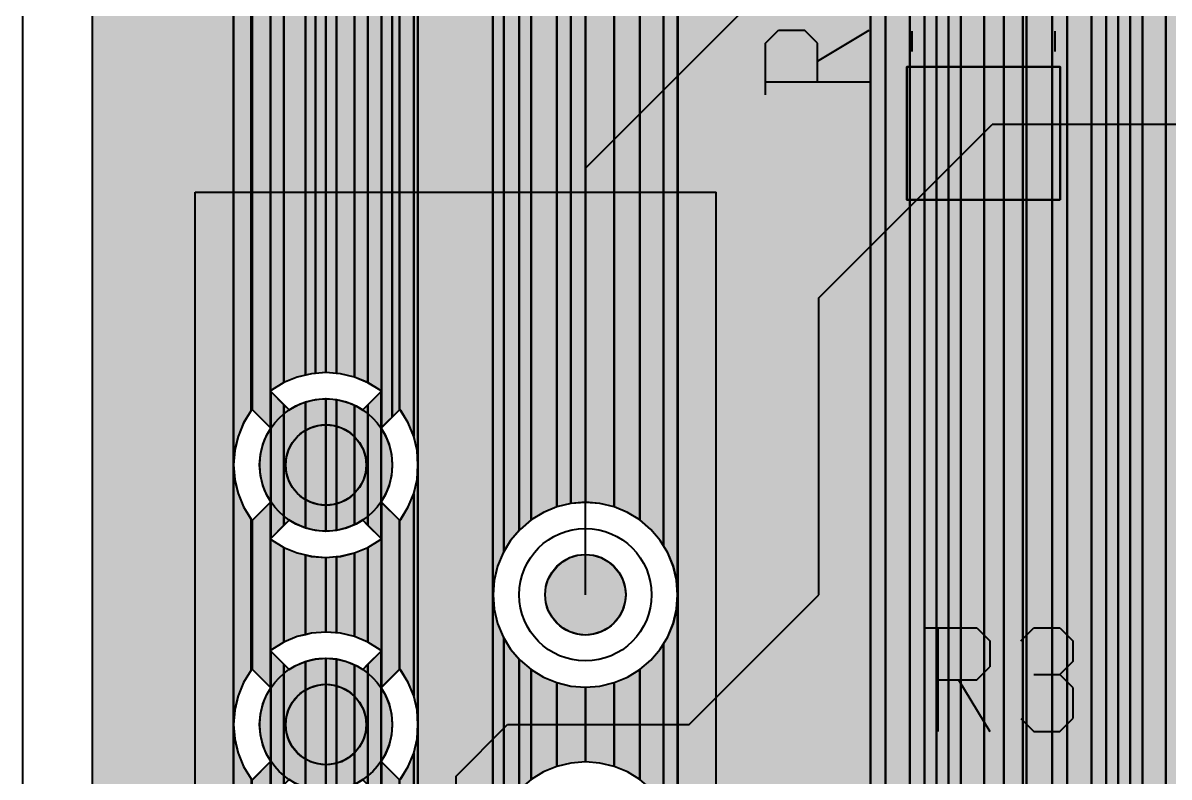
# Model space of a CAD drawing. Header units: millimetres. Extents: x 1.4 to 58.4, y 2.1 to 36.1.
# Drawn here: x 1.36 to 12.58, y 21.4 to 28.78 of the extents above; entities that cross this region are included whole.
import ezdxf

# ---------------------------------------------------------------- set-up
doc = ezdxf.new("R2010")
doc.units = ezdxf.units.MM
for name, color, linetype in [('bottom_copper', 7, 'Continuous'), ('bottom_silk', 7, 'Continuous'), ('drill_plated', 7, 'Continuous'), ('outline', 7, 'Continuous'), ('top_copper', 7, 'Continuous'), ('top_silk', 7, 'Continuous')]:
    doc.layers.add(name, color=color, linetype=linetype)

# ---------------------------------------------------------------- blocks, each defined once
blk = doc.blocks.new('Block19541')
at = {"layer": 'bottom_copper', "lineweight": 40}
for points in [[(0, 16.1219), (-0.1196, 16.1314), (-0.1208, 16.1313), (-0.1208, 32.385), (0, 32.385), (0, 16.1219)], [(0.2274, 16.048), (0.1166, 16.0939), (0, 16.1219), (0, 32.385), (0.2274, 32.385), (0.2274, 16.048)], [(0.4209, 15.9075), (0.3297, 15.9854), (0.2274, 16.048), (0.2274, 32.385), (0.4209, 32.385), (0.4209, 15.9075)]]:
    blk.add_hatch(color=7, dxfattribs=at).paths.add_polyline_path(points, flags=0)
at = {"layer": 'bottom_copper', "color": 7, "lineweight": 40}
for points in [[(0, 16.1219), (-0.1196, 16.1314), (-0.1208, 16.1313), (-0.1208, 32.385), (0, 32.385), (0, 16.1219)], [(0.2274, 16.048), (0.1166, 16.0939), (0, 16.1219), (0, 32.385), (0.2274, 32.385), (0.2274, 16.048)], [(0.4209, 15.9075), (0.3297, 15.9854), (0.2274, 16.048), (0.2274, 32.385), (0.4209, 32.385), (0.4209, 15.9075)]]:
    blk.add_lwpolyline(points, close=True, dxfattribs=at)
blk = doc.blocks.new('Block20023')
at = {"layer": 'bottom_copper', "lineweight": 40}
for points in [[(0, 10.026), (-0.12, 10.035), (-0.121, 10.035), (-0.121, 32.385), (0, 32.385), (0, 10.026)], [(0.227, 9.952), (0.117, 9.998), (0, 10.026), (0, 32.385), (0.227, 32.385), (0.227, 9.952)], [(0.421, 9.812), (0.33, 9.889), (0.227, 9.952), (0.227, 32.385), (0.421, 32.385), (0.421, 9.812)], [(0.607, 9.507), (0.561, 9.618), (0.499, 9.72), (0.421, 9.812), (0.421, 32.385), (0.607, 32.385), (0.607, 9.507)], [(0.642, 9.271), (0.635, 9.391), (0.607, 9.507), (0.607, 32.385), (0.642, 32.385), (0.642, 9.271)], [(0.894, 0), (0.642, 0), (0.642, 32.385), (0.894, 32.385), (0.894, 0)], [(1.04, 15.816), (0.977, 15.714), (0.931, 15.603), (0.903, 15.487), (0.894, 15.367), (0.894, 32.385), (1.04, 32.385), (1.04, 15.816)], [(1.277, 16.027), (1.209, 15.985), (1.118, 15.908), (1.04, 15.816), (1.04, 32.385), (1.277, 32.385), (1.277, 16.027)], [(1.422, 16.094), (1.311, 16.048), (1.277, 16.027), (1.277, 32.385), (1.422, 32.385), (1.422, 16.094)], [(1.539, 16.122), (1.422, 16.094), (1.422, 32.385), (1.539, 32.385), (1.539, 16.122)], [(1.657, 16.131), (1.539, 16.122), (1.539, 32.385), (1.657, 32.385), (1.657, 16.131)]]:
    blk.add_hatch(color=7, dxfattribs=at).paths.add_polyline_path(points, flags=0)
at = {"layer": 'bottom_copper', "color": 7, "lineweight": 40}
for points in [[(0, 10.026), (-0.12, 10.035), (-0.121, 10.035), (-0.121, 32.385), (0, 32.385), (0, 10.026)], [(0.227, 9.952), (0.117, 9.998), (0, 10.026), (0, 32.385), (0.227, 32.385), (0.227, 9.952)], [(0.421, 9.812), (0.33, 9.889), (0.227, 9.952), (0.227, 32.385), (0.421, 32.385), (0.421, 9.812)], [(0.607, 9.507), (0.561, 9.618), (0.499, 9.72), (0.421, 9.812), (0.421, 32.385), (0.607, 32.385), (0.607, 9.507)], [(0.642, 9.271), (0.635, 9.391), (0.607, 9.507), (0.607, 32.385), (0.642, 32.385), (0.642, 9.271)], [(0.894, 0), (0.642, 0), (0.642, 32.385), (0.894, 32.385), (0.894, 0)], [(1.04, 15.816), (0.977, 15.714), (0.931, 15.603), (0.903, 15.487), (0.894, 15.367), (0.894, 32.385), (1.04, 32.385), (1.04, 15.816)], [(1.277, 16.027), (1.209, 15.985), (1.118, 15.908), (1.04, 15.816), (1.04, 32.385), (1.277, 32.385), (1.277, 16.027)], [(1.422, 16.094), (1.311, 16.048), (1.277, 16.027), (1.277, 32.385), (1.422, 32.385), (1.422, 16.094)], [(1.539, 16.122), (1.422, 16.094), (1.422, 32.385), (1.539, 32.385), (1.539, 16.122)], [(1.657, 16.131), (1.539, 16.122), (1.539, 32.385), (1.657, 32.385), (1.657, 16.131)]]:
    blk.add_lwpolyline(points, close=True, dxfattribs=at)
blk = doc.blocks.new('Block20798')
at = {"layer": 'bottom_copper', "lineweight": 40}
for points in [[(0, 21.053), (-0.138, 21.086), (-0.28, 21.098), (-0.28, 32.385), (0, 32.385), (0, 21.053)], [(0.252, 20.925), (0.131, 20.999), (0, 21.053), (0, 32.385), (0.252, 32.385), (0.252, 20.925)], [(0.484, 20.673), (0.452, 20.725), (0.36, 20.833), (0.252, 20.925), (0.252, 32.385), (0.484, 32.385), (0.484, 20.673)], [(0.62, 20.233), (0.614, 20.334), (0.581, 20.473), (0.526, 20.604), (0.484, 20.673), (0.484, 32.385), (0.62, 32.385), (0.62, 20.233)], [(0.622, 20.193), (0.62, 20.233), (0.62, 32.385), (0.622, 32.385), (0.622, 20.193)], [(0.623, 10.681), (0.622, 10.691), (0.622, 32.385), (0.623, 32.385), (0.623, 10.681)], [(2.512, 0), (0.623, 0), (0.623, 32.385), (2.512, 32.385), (2.512, 0)], [(2.658, 9.72), (2.595, 9.618), (2.55, 9.507), (2.522, 9.391), (2.512, 9.271), (2.512, 32.385), (2.658, 32.385), (2.658, 9.72)], [(2.896, 9.931), (2.827, 9.889), (2.736, 9.812), (2.658, 9.72), (2.658, 32.385), (2.896, 32.385), (2.896, 9.931)], [(3.04, 9.998), (2.929, 9.952), (2.896, 9.931), (2.896, 32.385), (3.04, 32.385), (3.04, 9.998)], [(3.157, 10.026), (3.04, 9.998), (3.04, 32.385), (3.157, 32.385), (3.157, 10.026)], [(3.275, 10.035), (3.157, 10.026), (3.157, 32.385), (3.275, 32.385), (3.275, 10.035)], [(0.62, 17.693), (0.614, 17.794), (0.581, 17.933), (0.526, 18.064), (0.484, 18.133), (0.484, 19.713), (0.526, 19.782), (0.581, 19.913), (0.614, 20.052), (0.62, 20.153), (0.62, 17.693)], [(0.622, 17.653), (0.62, 17.693), (0.62, 20.153), (0.622, 20.193), (0.622, 17.653)], [(0.484, 18.133), (0.452, 18.185), (0.36, 18.293), (0.252, 18.385), (0.252, 19.461), (0.36, 19.553), (0.452, 19.661), (0.484, 19.713), (0.484, 18.133)], [(0.252, 18.385), (0.131, 18.459), (0, 18.513), (0, 19.333), (0.131, 19.387), (0.252, 19.461), (0.252, 18.385)], [(0, 18.513), (-0.138, 18.546), (-0.28, 18.558), (-0.28, 19.288), (-0.138, 19.3), (0, 19.333), (0, 18.513)]]:
    blk.add_hatch(color=7, dxfattribs=at).paths.add_polyline_path(points, flags=0)
at = {"layer": 'bottom_copper', "color": 7, "lineweight": 40}
for points in [[(0, 21.053), (-0.138, 21.086), (-0.28, 21.098), (-0.28, 32.385), (0, 32.385), (0, 21.053)], [(0.252, 20.925), (0.131, 20.999), (0, 21.053), (0, 32.385), (0.252, 32.385), (0.252, 20.925)], [(0.484, 20.673), (0.452, 20.725), (0.36, 20.833), (0.252, 20.925), (0.252, 32.385), (0.484, 32.385), (0.484, 20.673)], [(0.62, 20.233), (0.614, 20.334), (0.581, 20.473), (0.526, 20.604), (0.484, 20.673), (0.484, 32.385), (0.62, 32.385), (0.62, 20.233)], [(0.622, 20.193), (0.62, 20.233), (0.62, 32.385), (0.622, 32.385), (0.622, 20.193)], [(0.623, 10.681), (0.622, 10.691), (0.622, 32.385), (0.623, 32.385), (0.623, 10.681)], [(2.512, 0), (0.623, 0), (0.623, 32.385), (2.512, 32.385), (2.512, 0)], [(2.658, 9.72), (2.595, 9.618), (2.55, 9.507), (2.522, 9.391), (2.512, 9.271), (2.512, 32.385), (2.658, 32.385), (2.658, 9.72)], [(2.896, 9.931), (2.827, 9.889), (2.736, 9.812), (2.658, 9.72), (2.658, 32.385), (2.896, 32.385), (2.896, 9.931)], [(3.04, 9.998), (2.929, 9.952), (2.896, 9.931), (2.896, 32.385), (3.04, 32.385), (3.04, 9.998)], [(3.157, 10.026), (3.04, 9.998), (3.04, 32.385), (3.157, 32.385), (3.157, 10.026)], [(3.275, 10.035), (3.157, 10.026), (3.157, 32.385), (3.275, 32.385), (3.275, 10.035)], [(0.62, 17.693), (0.614, 17.794), (0.581, 17.933), (0.526, 18.064), (0.484, 18.133), (0.484, 19.713), (0.526, 19.782), (0.581, 19.913), (0.614, 20.052), (0.62, 20.153), (0.62, 17.693)], [(0.622, 17.653), (0.62, 17.693), (0.62, 20.153), (0.622, 20.193), (0.622, 17.653)], [(0.484, 18.133), (0.452, 18.185), (0.36, 18.293), (0.252, 18.385), (0.252, 19.461), (0.36, 19.553), (0.452, 19.661), (0.484, 19.713), (0.484, 18.133)], [(0.252, 18.385), (0.131, 18.459), (0, 18.513), (0, 19.333), (0.131, 19.387), (0.252, 19.461), (0.252, 18.385)], [(0, 18.513), (-0.138, 18.546), (-0.28, 18.558), (-0.28, 19.288), (-0.138, 19.3), (0, 19.333), (0, 18.513)]]:
    blk.add_lwpolyline(points, close=True, dxfattribs=at)
blk = doc.blocks.new('Block21701')
at = {"layer": 'bottom_copper', "lineweight": 40}
for points in [[(0, 21.742), (-0.054, 21.874), (-0.129, 21.995), (-0.138, 22.006), (-0.14, 22.004), (-0.14, 32.385), (0, 32.385), (0, 21.742)], [(0.041, 21.463), (0.033, 21.605), (0, 21.742), (0, 32.385), (0.041, 32.385), (0.041, 21.463)], [(0.775, 0), (0.041, 0), (0.041, 32.385), (0.775, 32.385), (0.775, 0)], [(0.882, 20.617), (0.874, 20.604), (0.82, 20.473), (0.786, 20.334), (0.775, 20.193), (0.775, 32.385), (0.882, 32.385), (0.882, 20.617)], [(1.032, 20.823), (0.948, 20.725), (0.882, 20.617), (0.882, 32.385), (1.032, 32.385), (1.032, 20.823)], [(1.148, 20.925), (1.04, 20.833), (1.032, 20.823), (1.032, 32.385), (1.148, 32.385), (1.148, 20.925)], [(1.4, 21.053), (1.269, 20.999), (1.148, 20.925), (1.148, 32.385), (1.4, 32.385), (1.4, 21.053)], [(1.538, 21.086), (1.4, 21.053), (1.4, 32.385), (1.538, 32.385), (1.538, 21.086)], [(1.68, 21.098), (1.538, 21.086), (1.538, 32.385), (1.68, 32.385), (1.68, 21.098)], [(0.041, 18.923), (0.033, 19.064), (0, 19.203), (0, 21.183), (0.033, 21.322), (0.041, 21.463), (0.041, 18.923)], [(0, 19.203), (-0.054, 19.334), (-0.129, 19.455), (-0.138, 19.466), (-0.14, 19.464), (-0.14, 20.922), (-0.138, 20.92), (-0.129, 20.931), (-0.054, 21.052), (0, 21.183), (0, 19.203)], [(0.882, 18.077), (0.874, 18.064), (0.82, 17.933), (0.786, 17.794), (0.775, 17.653), (0.775, 20.193), (0.786, 20.052), (0.82, 19.913), (0.874, 19.782), (0.882, 19.769), (0.882, 18.077)], [(1.032, 18.283), (0.948, 18.185), (0.882, 18.077), (0.882, 19.769), (0.948, 19.661), (1.032, 19.563), (1.032, 18.283)], [(1.148, 18.385), (1.04, 18.293), (1.032, 18.283), (1.032, 19.563), (1.04, 19.553), (1.148, 19.461), (1.148, 18.385)], [(1.4, 18.513), (1.269, 18.459), (1.148, 18.385), (1.148, 19.461), (1.269, 19.387), (1.4, 19.333), (1.4, 18.513)], [(1.68, 18.558), (1.538, 18.546), (1.4, 18.513), (1.4, 19.333), (1.538, 19.3), (1.68, 19.288), (1.68, 18.558)], [(0.041, 16.383), (0.033, 16.524), (0, 16.663), (0, 18.643), (0.033, 18.782), (0.041, 18.923), (0.041, 16.383)], [(0, 16.663), (-0.054, 16.794), (-0.129, 16.915), (-0.138, 16.926), (-0.14, 16.924), (-0.14, 18.382), (-0.138, 18.38), (-0.129, 18.391), (-0.054, 18.512), (0, 18.643), (0, 16.663)]]:
    blk.add_hatch(color=7, dxfattribs=at).paths.add_polyline_path(points, flags=0)
at = {"layer": 'bottom_copper', "color": 7, "lineweight": 40}
for points in [[(0, 21.742), (-0.054, 21.874), (-0.129, 21.995), (-0.138, 22.006), (-0.14, 22.004), (-0.14, 32.385), (0, 32.385), (0, 21.742)], [(0.041, 21.463), (0.033, 21.605), (0, 21.742), (0, 32.385), (0.041, 32.385), (0.041, 21.463)], [(0.775, 0), (0.041, 0), (0.041, 32.385), (0.775, 32.385), (0.775, 0)], [(0.882, 20.617), (0.874, 20.604), (0.82, 20.473), (0.786, 20.334), (0.775, 20.193), (0.775, 32.385), (0.882, 32.385), (0.882, 20.617)], [(1.032, 20.823), (0.948, 20.725), (0.882, 20.617), (0.882, 32.385), (1.032, 32.385), (1.032, 20.823)], [(1.148, 20.925), (1.04, 20.833), (1.032, 20.823), (1.032, 32.385), (1.148, 32.385), (1.148, 20.925)], [(1.4, 21.053), (1.269, 20.999), (1.148, 20.925), (1.148, 32.385), (1.4, 32.385), (1.4, 21.053)], [(1.538, 21.086), (1.4, 21.053), (1.4, 32.385), (1.538, 32.385), (1.538, 21.086)], [(1.68, 21.098), (1.538, 21.086), (1.538, 32.385), (1.68, 32.385), (1.68, 21.098)], [(0.041, 18.923), (0.033, 19.064), (0, 19.203), (0, 21.183), (0.033, 21.322), (0.041, 21.463), (0.041, 18.923)], [(0, 19.203), (-0.054, 19.334), (-0.129, 19.455), (-0.138, 19.466), (-0.14, 19.464), (-0.14, 20.922), (-0.138, 20.92), (-0.129, 20.931), (-0.054, 21.052), (0, 21.183), (0, 19.203)], [(0.882, 18.077), (0.874, 18.064), (0.82, 17.933), (0.786, 17.794), (0.775, 17.653), (0.775, 20.193), (0.786, 20.052), (0.82, 19.913), (0.874, 19.782), (0.882, 19.769), (0.882, 18.077)], [(1.032, 18.283), (0.948, 18.185), (0.882, 18.077), (0.882, 19.769), (0.948, 19.661), (1.032, 19.563), (1.032, 18.283)], [(1.148, 18.385), (1.04, 18.293), (1.032, 18.283), (1.032, 19.563), (1.04, 19.553), (1.148, 19.461), (1.148, 18.385)], [(1.4, 18.513), (1.269, 18.459), (1.148, 18.385), (1.148, 19.461), (1.269, 19.387), (1.4, 19.333), (1.4, 18.513)], [(1.68, 18.558), (1.538, 18.546), (1.4, 18.513), (1.4, 19.333), (1.538, 19.3), (1.68, 19.288), (1.68, 18.558)], [(0.041, 16.383), (0.033, 16.524), (0, 16.663), (0, 18.643), (0.033, 18.782), (0.041, 18.923), (0.041, 16.383)], [(0, 16.663), (-0.054, 16.794), (-0.129, 16.915), (-0.138, 16.926), (-0.14, 16.924), (-0.14, 18.382), (-0.138, 18.38), (-0.129, 18.391), (-0.054, 18.512), (0, 18.643), (0, 16.663)]]:
    blk.add_lwpolyline(points, close=True, dxfattribs=at)
blk = doc.blocks.new('Block22542')
at = {"layer": 'bottom_copper', "lineweight": 40}
for points in [[(0, 10.16), (-0.102, 10.168), (-0.103, 10.168), (-0.103, 20.186), (0, 20.186), (0, 10.16)], [(0.178, 10.124), (0.04, 10.157), (0, 10.16), (0, 20.186), (0.178, 20.186), (0.178, 10.124)], [(0.309, 10.069), (0.178, 10.124), (0.178, 20.186), (0.309, 20.186), (0.309, 10.069)], [(0.441, 9.986), (0.43, 9.995), (0.309, 10.069), (0.309, 20.186), (0.441, 20.186), (0.441, 9.986)], [(0.546, 9.732), (0.441, 9.627), (0.441, 20.186), (0.546, 20.186), (0.546, 9.732)], [(0.619, 9.804), (0.546, 9.732), (0.546, 20.186), (0.619, 20.186), (0.619, 9.804)], [(0.441, 9.627), (0.438, 9.623), (0.438, 9.982), (0.441, 9.986), (0.441, 9.627)], [(0, 8.622), (-0.102, 8.614), (-0.103, 8.614), (-0.103, 9.913), (-0.102, 9.913), (0, 9.905), (0, 8.622)], [(0.178, 8.678), (0.099, 8.646), (0, 8.622), (0, 9.905), (0.099, 9.881), (0.178, 9.849), (0.178, 8.678)], [(0.438, 8.545), (0.309, 8.673), (0.309, 9.854), (0.438, 9.982), (0.438, 8.545)], [(0.309, 8.673), (0.258, 8.724), (0.193, 8.685), (0.178, 8.678), (0.178, 9.849), (0.193, 9.842), (0.258, 9.803), (0.309, 9.854), (0.309, 8.673)], [(0.54, 9.162), (0.516, 9.063), (0.477, 8.969), (0.438, 8.904), (0.438, 9.623), (0.477, 9.559), (0.516, 9.464), (0.54, 9.365), (0.546, 9.264), (0.54, 9.162)], [(0.441, 8.541), (0.438, 8.545), (0.438, 8.904), (0.441, 8.9), (0.441, 8.541)], [(0.619, 7.264), (0.441, 7.087), (0.441, 8.9), (0.619, 8.723), (0.619, 7.264)], [(0.441, 7.446), (0.43, 7.455), (0.309, 7.529), (0.309, 8.458), (0.43, 8.532), (0.441, 8.541), (0.441, 7.446)], [(0.309, 7.529), (0.178, 7.584), (0.178, 8.403), (0.309, 8.458), (0.309, 7.529)], [(0, 7.62), (-0.102, 7.628), (-0.103, 7.628), (-0.103, 8.359), (-0.102, 8.359), (0, 8.367), (0, 7.62)], [(0.178, 7.584), (0.04, 7.617), (0, 7.62), (0, 8.367), (0.04, 8.37), (0.178, 8.403), (0.178, 7.584)], [(0.438, 6.005), (0.309, 6.133), (0.309, 7.314), (0.438, 7.442), (0.438, 6.005)], [(0.441, 7.087), (0.438, 7.083), (0.438, 7.442), (0.441, 7.446), (0.441, 7.087)], [(0, 6.082), (-0.102, 6.074), (-0.103, 6.074), (-0.103, 7.373), (-0.102, 7.373), (0, 7.365), (0, 6.082)], [(0.178, 6.138), (0.099, 6.106), (0, 6.082), (0, 7.365), (0.099, 7.341), (0.178, 7.309), (0.178, 6.138)], [(0.309, 6.133), (0.258, 6.184), (0.193, 6.145), (0.178, 6.138), (0.178, 7.309), (0.193, 7.302), (0.258, 7.263), (0.309, 7.314), (0.309, 6.133)], [(0.54, 6.622), (0.516, 6.523), (0.477, 6.429), (0.438, 6.364), (0.438, 7.083), (0.477, 7.019), (0.516, 6.924), (0.54, 6.825), (0.546, 6.724), (0.54, 6.622)], [(0.441, 6.001), (0.438, 6.005), (0.438, 6.364), (0.441, 6.36), (0.441, 6.001)], [(0.619, 4.724), (0.441, 4.547), (0.441, 6.36), (0.619, 6.183), (0.619, 4.724)]]:
    blk.add_hatch(color=7, dxfattribs=at).paths.add_polyline_path(points, flags=0)
at = {"layer": 'bottom_copper', "color": 7, "lineweight": 40}
for points in [[(0, 10.16), (-0.102, 10.168), (-0.103, 10.168), (-0.103, 20.186), (0, 20.186), (0, 10.16)], [(0.178, 10.124), (0.04, 10.157), (0, 10.16), (0, 20.186), (0.178, 20.186), (0.178, 10.124)], [(0.309, 10.069), (0.178, 10.124), (0.178, 20.186), (0.309, 20.186), (0.309, 10.069)], [(0.441, 9.986), (0.43, 9.995), (0.309, 10.069), (0.309, 20.186), (0.441, 20.186), (0.441, 9.986)], [(0.546, 9.732), (0.441, 9.627), (0.441, 20.186), (0.546, 20.186), (0.546, 9.732)], [(0.619, 9.804), (0.546, 9.732), (0.546, 20.186), (0.619, 20.186), (0.619, 9.804)], [(0.441, 9.627), (0.438, 9.623), (0.438, 9.982), (0.441, 9.986), (0.441, 9.627)], [(0, 8.622), (-0.102, 8.614), (-0.103, 8.614), (-0.103, 9.913), (-0.102, 9.913), (0, 9.905), (0, 8.622)], [(0.178, 8.678), (0.099, 8.646), (0, 8.622), (0, 9.905), (0.099, 9.881), (0.178, 9.849), (0.178, 8.678)], [(0.438, 8.545), (0.309, 8.673), (0.309, 9.854), (0.438, 9.982), (0.438, 8.545)], [(0.309, 8.673), (0.258, 8.724), (0.193, 8.685), (0.178, 8.678), (0.178, 9.849), (0.193, 9.842), (0.258, 9.803), (0.309, 9.854), (0.309, 8.673)], [(0.54, 9.162), (0.516, 9.063), (0.477, 8.969), (0.438, 8.904), (0.438, 9.623), (0.477, 9.559), (0.516, 9.464), (0.54, 9.365), (0.546, 9.264), (0.54, 9.162)], [(0.441, 8.541), (0.438, 8.545), (0.438, 8.904), (0.441, 8.9), (0.441, 8.541)], [(0.619, 7.264), (0.441, 7.087), (0.441, 8.9), (0.619, 8.723), (0.619, 7.264)], [(0.441, 7.446), (0.43, 7.455), (0.309, 7.529), (0.309, 8.458), (0.43, 8.532), (0.441, 8.541), (0.441, 7.446)], [(0.309, 7.529), (0.178, 7.584), (0.178, 8.403), (0.309, 8.458), (0.309, 7.529)], [(0, 7.62), (-0.102, 7.628), (-0.103, 7.628), (-0.103, 8.359), (-0.102, 8.359), (0, 8.367), (0, 7.62)], [(0.178, 7.584), (0.04, 7.617), (0, 7.62), (0, 8.367), (0.04, 8.37), (0.178, 8.403), (0.178, 7.584)], [(0.438, 6.005), (0.309, 6.133), (0.309, 7.314), (0.438, 7.442), (0.438, 6.005)], [(0.441, 7.087), (0.438, 7.083), (0.438, 7.442), (0.441, 7.446), (0.441, 7.087)], [(0, 6.082), (-0.102, 6.074), (-0.103, 6.074), (-0.103, 7.373), (-0.102, 7.373), (0, 7.365), (0, 6.082)], [(0.178, 6.138), (0.099, 6.106), (0, 6.082), (0, 7.365), (0.099, 7.341), (0.178, 7.309), (0.178, 6.138)], [(0.309, 6.133), (0.258, 6.184), (0.193, 6.145), (0.178, 6.138), (0.178, 7.309), (0.193, 7.302), (0.258, 7.263), (0.309, 7.314), (0.309, 6.133)], [(0.54, 6.622), (0.516, 6.523), (0.477, 6.429), (0.438, 6.364), (0.438, 7.083), (0.477, 7.019), (0.516, 6.924), (0.54, 6.825), (0.546, 6.724), (0.54, 6.622)], [(0.441, 6.001), (0.438, 6.005), (0.438, 6.364), (0.441, 6.36), (0.441, 6.001)], [(0.619, 4.724), (0.441, 4.547), (0.441, 6.36), (0.619, 6.183), (0.619, 4.724)]]:
    blk.add_lwpolyline(points, close=True, dxfattribs=at)
blk = doc.blocks.new('Block23319')
at = {"layer": 'bottom_copper', "lineweight": 40}
for points in [[(0, 9.801), (-0.179, 9.98), (-0.179, 20.36), (0, 20.36), (0, 9.801)], [(0.132, 10.244), (0.011, 10.169), (0, 10.16), (0, 20.36), (0.132, 20.36), (0.132, 10.244)], [(0.342, 10.317), (0.263, 10.298), (0.132, 10.244), (0.132, 20.36), (0.342, 20.36), (0.342, 10.317)], [(0.441, 10.334), (0.401, 10.331), (0.342, 10.317), (0.342, 20.36), (0.441, 20.36), (0.441, 10.334)], [(0.541, 10.342), (0.441, 10.334), (0.441, 20.36), (0.541, 20.36), (0.541, 10.342)], [(0.003, 9.797), (0, 9.801), (0, 10.16), (0.003, 10.157), (0.003, 9.797)], [(0.132, 8.848), (0.003, 8.719), (0.003, 10.157), (0.132, 10.028), (0.132, 8.848)], [(0.342, 8.82), (0.248, 8.859), (0.183, 8.899), (0.132, 8.848), (0.132, 10.028), (0.183, 9.977), (0.248, 10.017), (0.342, 10.056), (0.342, 8.82)], [(0.541, 8.788), (0.441, 8.796), (0.342, 8.82), (0.342, 10.056), (0.441, 10.079), (0.541, 10.087), (0.541, 8.788)], [(0.003, 9.078), (-0.036, 9.143), (-0.075, 9.237), (-0.099, 9.336), (-0.107, 9.438), (-0.099, 9.539), (-0.075, 9.639), (-0.036, 9.733), (0.003, 9.797), (0.003, 9.078)], [(0, 7.261), (-0.179, 7.44), (-0.179, 8.895), (0, 9.075), (0, 7.261)], [(0.003, 8.719), (0, 8.715), (0, 9.075), (0.003, 9.078), (0.003, 8.719)], [(0.132, 7.704), (0.011, 7.629), (0, 7.62), (0, 8.715), (0.011, 8.706), (0.132, 8.632), (0.132, 7.704)], [(0.342, 7.777), (0.263, 7.758), (0.132, 7.704), (0.132, 8.632), (0.263, 8.578), (0.342, 8.559), (0.342, 7.777)], [(0.541, 7.802), (0.401, 7.791), (0.342, 7.777), (0.342, 8.559), (0.401, 8.544), (0.541, 8.533), (0.541, 7.802)], [(0.003, 7.257), (0, 7.261), (0, 7.62), (0.003, 7.617), (0.003, 7.257)], [(0.132, 6.308), (0.003, 6.179), (0.003, 7.617), (0.132, 7.488), (0.132, 6.308)], [(0.541, 6.248), (0.441, 6.256), (0.342, 6.28), (0.342, 7.516), (0.441, 7.539), (0.541, 7.547), (0.541, 6.248)], [(0.342, 6.28), (0.248, 6.319), (0.183, 6.359), (0.132, 6.308), (0.132, 7.488), (0.183, 7.437), (0.248, 7.477), (0.342, 7.516), (0.342, 6.28)], [(0.003, 6.538), (-0.036, 6.603), (-0.075, 6.697), (-0.099, 6.796), (-0.107, 6.898), (-0.099, 6.999), (-0.075, 7.099), (-0.036, 7.193), (0.003, 7.257), (0.003, 6.538)], [(0, 4.721), (-0.179, 4.9), (-0.179, 6.355), (0, 6.535), (0, 4.721)], [(0.003, 6.179), (0, 6.175), (0, 6.535), (0.003, 6.538), (0.003, 6.179)]]:
    blk.add_hatch(color=7, dxfattribs=at).paths.add_polyline_path(points, flags=0)
at = {"layer": 'bottom_copper', "color": 7, "lineweight": 40}
for points in [[(0, 9.801), (-0.179, 9.98), (-0.179, 20.36), (0, 20.36), (0, 9.801)], [(0.132, 10.244), (0.011, 10.169), (0, 10.16), (0, 20.36), (0.132, 20.36), (0.132, 10.244)], [(0.342, 10.317), (0.263, 10.298), (0.132, 10.244), (0.132, 20.36), (0.342, 20.36), (0.342, 10.317)], [(0.441, 10.334), (0.401, 10.331), (0.342, 10.317), (0.342, 20.36), (0.441, 20.36), (0.441, 10.334)], [(0.541, 10.342), (0.441, 10.334), (0.441, 20.36), (0.541, 20.36), (0.541, 10.342)], [(0.003, 9.797), (0, 9.801), (0, 10.16), (0.003, 10.157), (0.003, 9.797)], [(0.132, 8.848), (0.003, 8.719), (0.003, 10.157), (0.132, 10.028), (0.132, 8.848)], [(0.342, 8.82), (0.248, 8.859), (0.183, 8.899), (0.132, 8.848), (0.132, 10.028), (0.183, 9.977), (0.248, 10.017), (0.342, 10.056), (0.342, 8.82)], [(0.541, 8.788), (0.441, 8.796), (0.342, 8.82), (0.342, 10.056), (0.441, 10.079), (0.541, 10.087), (0.541, 8.788)], [(0.003, 9.078), (-0.036, 9.143), (-0.075, 9.237), (-0.099, 9.336), (-0.107, 9.438), (-0.099, 9.539), (-0.075, 9.639), (-0.036, 9.733), (0.003, 9.797), (0.003, 9.078)], [(0, 7.261), (-0.179, 7.44), (-0.179, 8.895), (0, 9.075), (0, 7.261)], [(0.003, 8.719), (0, 8.715), (0, 9.075), (0.003, 9.078), (0.003, 8.719)], [(0.132, 7.704), (0.011, 7.629), (0, 7.62), (0, 8.715), (0.011, 8.706), (0.132, 8.632), (0.132, 7.704)], [(0.342, 7.777), (0.263, 7.758), (0.132, 7.704), (0.132, 8.632), (0.263, 8.578), (0.342, 8.559), (0.342, 7.777)], [(0.541, 7.802), (0.401, 7.791), (0.342, 7.777), (0.342, 8.559), (0.401, 8.544), (0.541, 8.533), (0.541, 7.802)], [(0.003, 7.257), (0, 7.261), (0, 7.62), (0.003, 7.617), (0.003, 7.257)], [(0.132, 6.308), (0.003, 6.179), (0.003, 7.617), (0.132, 7.488), (0.132, 6.308)], [(0.541, 6.248), (0.441, 6.256), (0.342, 6.28), (0.342, 7.516), (0.441, 7.539), (0.541, 7.547), (0.541, 6.248)], [(0.342, 6.28), (0.248, 6.319), (0.183, 6.359), (0.132, 6.308), (0.132, 7.488), (0.183, 7.437), (0.248, 7.477), (0.342, 7.516), (0.342, 6.28)], [(0.003, 6.538), (-0.036, 6.603), (-0.075, 6.697), (-0.099, 6.796), (-0.107, 6.898), (-0.099, 6.999), (-0.075, 7.099), (-0.036, 7.193), (0.003, 7.257), (0.003, 6.538)], [(0, 4.721), (-0.179, 4.9), (-0.179, 6.355), (0, 6.535), (0, 4.721)], [(0.003, 6.179), (0, 6.175), (0, 6.535), (0.003, 6.538), (0.003, 6.179)]]:
    blk.add_lwpolyline(points, close=True, dxfattribs=at)
blk = doc.blocks.new('Block23609')
at = {"layer": 'bottom_copper', "lineweight": 40}
for points in [[(0, 0), (-1.3815, 0), (-1.3815, 32.385), (0, 32.385), (0, 0)], [(0.1728, 21.9946), (0.0986, 21.8736), (0.0443, 21.7425), (0.0112, 21.6045), (0, 21.463), (0, 32.385), (0.1728, 32.385), (0.1728, 21.9946)], [(0.1822, 22.0057), (0.1728, 21.9946), (0.1728, 32.385), (0.1822, 32.385), (0.1822, 22.0057)], [(0.1826, 22.0053), (0.1822, 22.0057), (0.1822, 32.385), (0.1826, 22.0053)], [(0.1728, 19.4546), (0.0986, 19.3336), (0.0443, 19.2025), (0.0112, 19.0645), (0, 18.923), (0, 21.463), (0.0112, 21.3215), (0.0443, 21.1835), (0.0986, 21.0524), (0.1728, 20.9314), (0.1728, 19.4546)], [(0.1826, 19.4653), (0.1822, 19.4657), (0.1728, 19.4546), (0.1728, 20.9314), (0.1822, 20.9203), (0.1826, 20.9207), (0.1826, 19.4653)], [(0.1728, 16.9146), (0.0986, 16.7936), (0.0443, 16.6625), (0.0112, 16.5245), (0, 16.383), (0, 18.923), (0.0112, 18.7815), (0.0443, 18.6435), (0.0986, 18.5124), (0.1728, 18.3914), (0.1728, 16.9146)]]:
    blk.add_hatch(color=7, dxfattribs=at).paths.add_polyline_path(points, flags=0)
at = {"layer": 'bottom_copper', "color": 7, "lineweight": 40}
for points in [[(0, 0), (-1.3815, 0), (-1.3815, 32.385), (0, 32.385), (0, 0)], [(0.1728, 21.9946), (0.0986, 21.8736), (0.0443, 21.7425), (0.0112, 21.6045), (0, 21.463), (0, 32.385), (0.1728, 32.385), (0.1728, 21.9946)], [(0.1822, 22.0057), (0.1728, 21.9946), (0.1728, 32.385), (0.1822, 32.385), (0.1822, 22.0057)], [(0.1826, 22.0053), (0.1822, 22.0057), (0.1822, 32.385), (0.1826, 22.0053)], [(0.1728, 19.4546), (0.0986, 19.3336), (0.0443, 19.2025), (0.0112, 19.0645), (0, 18.923), (0, 21.463), (0.0112, 21.3215), (0.0443, 21.1835), (0.0986, 21.0524), (0.1728, 20.9314), (0.1728, 19.4546)], [(0.1826, 19.4653), (0.1822, 19.4657), (0.1728, 19.4546), (0.1728, 20.9314), (0.1822, 20.9203), (0.1826, 20.9207), (0.1826, 19.4653)], [(0.1728, 16.9146), (0.0986, 16.7936), (0.0443, 16.6625), (0.0112, 16.5245), (0, 16.383), (0, 18.923), (0.0112, 18.7815), (0.0443, 18.6435), (0.0986, 18.5124), (0.1728, 18.3914), (0.1728, 16.9146)]]:
    blk.add_lwpolyline(points, close=True, dxfattribs=at)

msp = doc.modelspace()

# ---------------------------------------------------------------- hatches: boundary and pattern name
at = {"layer": 'bottom_copper', "lineweight": 40}
for points in [[(4.712, 24.374), (4.69, 24.3), (4.653, 24.232), (4.604, 24.173), (4.545, 24.124), (4.477, 24.087), (4.403, 24.065), (4.326, 24.057), (4.249, 24.065), (4.175, 24.087), (4.107, 24.124), (4.048, 24.173), (3.999, 24.232), (3.962, 24.3), (3.94, 24.374), (3.932, 24.451), (3.94, 24.528), (3.962, 24.602), (3.999, 24.67), (4.048, 24.729), (4.107, 24.778), (4.175, 24.815), (4.249, 24.837), (4.326, 24.845), (4.403, 24.837), (4.477, 24.815), (4.545, 24.778), (4.604, 24.729), (4.653, 24.67), (4.69, 24.602), (4.712, 24.528), (4.72, 24.451), (4.712, 24.374)], [(7.252, 23.104), (7.23, 23.03), (7.193, 22.962), (7.144, 22.903), (7.085, 22.854), (7.017, 22.817), (6.943, 22.795), (6.866, 22.787), (6.789, 22.795), (6.715, 22.817), (6.647, 22.854), (6.588, 22.903), (6.539, 22.962), (6.502, 23.03), (6.48, 23.104), (6.472, 23.181), (6.48, 23.258), (6.502, 23.332), (6.539, 23.4), (6.588, 23.459), (6.647, 23.508), (6.715, 23.545), (6.789, 23.567), (6.866, 23.575), (6.943, 23.567), (7.017, 23.545), (7.085, 23.508), (7.144, 23.459), (7.193, 23.4), (7.23, 23.332), (7.252, 23.258), (7.26, 23.181), (7.252, 23.104)], [(4.712, 21.834), (4.69, 21.76), (4.653, 21.692), (4.604, 21.633), (4.545, 21.584), (4.477, 21.547), (4.403, 21.525), (4.326, 21.517), (4.249, 21.525), (4.175, 21.547), (4.107, 21.584), (4.048, 21.633), (3.999, 21.692), (3.962, 21.76), (3.94, 21.834), (3.932, 21.911), (3.94, 21.988), (3.962, 22.062), (3.999, 22.13), (4.048, 22.189), (4.107, 22.238), (4.175, 22.275), (4.249, 22.297), (4.326, 22.305), (4.403, 22.297), (4.477, 22.275), (4.545, 22.238), (4.604, 22.189), (4.653, 22.13), (4.69, 22.062), (4.712, 21.988), (4.72, 21.911), (4.712, 21.834)]]:
    msp.add_hatch(color=7, dxfattribs=at).paths.add_polyline_path(points, flags=0)
at = {"layer": 'drill_plated', "lineweight": 40}
for points in [[(4.712, 24.374), (4.69, 24.3), (4.653, 24.232), (4.604, 24.173), (4.545, 24.124), (4.477, 24.087), (4.403, 24.065), (4.326, 24.057), (4.249, 24.065), (4.175, 24.087), (4.107, 24.124), (4.048, 24.173), (3.999, 24.232), (3.962, 24.3), (3.94, 24.374), (3.932, 24.451), (3.94, 24.528), (3.962, 24.602), (3.999, 24.67), (4.048, 24.729), (4.107, 24.778), (4.175, 24.815), (4.249, 24.837), (4.326, 24.845), (4.403, 24.837), (4.477, 24.815), (4.545, 24.778), (4.604, 24.729), (4.653, 24.67), (4.69, 24.602), (4.712, 24.528), (4.72, 24.451), (4.712, 24.374)], [(7.252, 23.104), (7.23, 23.03), (7.193, 22.962), (7.144, 22.903), (7.085, 22.854), (7.017, 22.817), (6.943, 22.795), (6.866, 22.787), (6.789, 22.795), (6.715, 22.817), (6.647, 22.854), (6.588, 22.903), (6.539, 22.962), (6.502, 23.03), (6.48, 23.104), (6.472, 23.181), (6.48, 23.258), (6.502, 23.332), (6.539, 23.4), (6.588, 23.459), (6.647, 23.508), (6.715, 23.545), (6.789, 23.567), (6.866, 23.575), (6.943, 23.567), (7.017, 23.545), (7.085, 23.508), (7.144, 23.459), (7.193, 23.4), (7.23, 23.332), (7.252, 23.258), (7.26, 23.181), (7.252, 23.104)], [(4.712, 21.834), (4.69, 21.76), (4.653, 21.692), (4.604, 21.633), (4.545, 21.584), (4.477, 21.547), (4.403, 21.525), (4.326, 21.517), (4.249, 21.525), (4.175, 21.547), (4.107, 21.584), (4.048, 21.633), (3.999, 21.692), (3.962, 21.76), (3.94, 21.834), (3.932, 21.911), (3.94, 21.988), (3.962, 22.062), (3.999, 22.13), (4.048, 22.189), (4.107, 22.238), (4.175, 22.275), (4.249, 22.297), (4.326, 22.305), (4.403, 22.297), (4.477, 22.275), (4.545, 22.238), (4.604, 22.189), (4.653, 22.13), (4.69, 22.062), (4.712, 21.988), (4.72, 21.911), (4.712, 21.834)]]:
    msp.add_hatch(color=7, dxfattribs=at).paths.add_polyline_path(points, flags=0)
at = {"layer": 'top_copper', "lineweight": 40}
for points in [[(11.512, 27.047), (10.012, 27.047), (10.012, 28.347), (11.512, 28.347), (11.512, 27.047)], [(4.712, 24.374), (4.69, 24.3), (4.653, 24.232), (4.604, 24.173), (4.545, 24.124), (4.477, 24.087), (4.403, 24.065), (4.326, 24.057), (4.249, 24.065), (4.175, 24.087), (4.107, 24.124), (4.048, 24.173), (3.999, 24.232), (3.962, 24.3), (3.94, 24.374), (3.932, 24.451), (3.94, 24.528), (3.962, 24.602), (3.999, 24.67), (4.048, 24.729), (4.107, 24.778), (4.175, 24.815), (4.249, 24.837), (4.326, 24.845), (4.403, 24.837), (4.477, 24.815), (4.545, 24.778), (4.604, 24.729), (4.653, 24.67), (4.69, 24.602), (4.712, 24.528), (4.72, 24.451), (4.712, 24.374)], [(7.252, 23.104), (7.23, 23.03), (7.193, 22.962), (7.144, 22.903), (7.085, 22.854), (7.017, 22.817), (6.943, 22.795), (6.866, 22.787), (6.789, 22.795), (6.715, 22.817), (6.647, 22.854), (6.588, 22.903), (6.539, 22.962), (6.502, 23.03), (6.48, 23.104), (6.472, 23.181), (6.48, 23.258), (6.502, 23.332), (6.539, 23.4), (6.588, 23.459), (6.647, 23.508), (6.715, 23.545), (6.789, 23.567), (6.866, 23.575), (6.943, 23.567), (7.017, 23.545), (7.085, 23.508), (7.144, 23.459), (7.193, 23.4), (7.23, 23.332), (7.252, 23.258), (7.26, 23.181), (7.252, 23.104)], [(4.712, 21.834), (4.69, 21.76), (4.653, 21.692), (4.604, 21.633), (4.545, 21.584), (4.477, 21.547), (4.403, 21.525), (4.326, 21.517), (4.249, 21.525), (4.175, 21.547), (4.107, 21.584), (4.048, 21.633), (3.999, 21.692), (3.962, 21.76), (3.94, 21.834), (3.932, 21.911), (3.94, 21.988), (3.962, 22.062), (3.999, 22.13), (4.048, 22.189), (4.107, 22.238), (4.175, 22.275), (4.249, 22.297), (4.326, 22.305), (4.403, 22.297), (4.477, 22.275), (4.545, 22.238), (4.604, 22.189), (4.653, 22.13), (4.69, 22.062), (4.712, 21.988), (4.72, 21.911), (4.712, 21.834)]]:
    msp.add_hatch(color=7, dxfattribs=at).paths.add_polyline_path(points, flags=0)

# ---------------------------------------------------------------- linework, layer by layer
at = {"layer": 'bottom_copper', "color": 7, "lineweight": 40}
for p, q in [((2.04, 2.988), (2.04, 35.373)), ((3.604, 24.993), (3.604, 35.373)), ((3.604, 35.373), (3.604, 24.993)), ((4.325, 25.355), (4.325, 35.373)), ((4.325, 35.373), (4.325, 25.355)), ((5.046, 24.992), (5.046, 35.373)), ((5.046, 35.373), (5.046, 24.992)), ((6.866, 24.085), (6.866, 35.373)), ((6.866, 35.373), (6.866, 24.085)), ((10.421, 13.023), (10.421, 35.373)), ((10.421, 35.373), (10.421, 13.023)), ((12.199, 19.119), (12.199, 35.373)), ((12.199, 35.373), (12.199, 19.119)), ((4.325, 25.355), (4.184, 25.344)), ((4.326, 25.355), (4.325, 25.355)), ((4.468, 25.344), (4.326, 25.355)), ((3.915, 25.257), (3.794, 25.183)), ((4.046, 25.311), (3.915, 25.257)), ((4.184, 25.344), (4.046, 25.311)), ((4.606, 25.311), (4.468, 25.344)), ((4.737, 25.257), (4.606, 25.311)), ((4.858, 25.183), (4.737, 25.257)), ((3.794, 25.183), (3.783, 25.173)), ((3.783, 25.173), (3.966, 24.99)), ((4.686, 24.99), (4.869, 25.173)), ((4.869, 25.173), (4.858, 25.183)), ((3.966, 24.99), (4.031, 25.03)), ((4.031, 25.03), (4.125, 25.069)), ((4.125, 25.069), (4.224, 25.093)), ((4.224, 25.093), (4.325, 25.101)), ((4.325, 23.801), (4.325, 25.101)), ((4.325, 25.101), (4.326, 25.101)), ((4.325, 25.101), (4.325, 23.801)), ((4.326, 25.101), (4.428, 25.093)), ((4.428, 25.093), (4.527, 25.069)), ((4.527, 25.069), (4.621, 25.03)), ((4.621, 25.03), (4.686, 24.99)), ((3.594, 24.983), (3.52, 24.862)), ((3.604, 24.994), (3.594, 24.983)), ((3.604, 24.993), (3.604, 24.994)), ((3.787, 24.811), (3.604, 24.993)), ((5.046, 24.992), (4.865, 24.811)), ((5.048, 24.994), (5.046, 24.992)), ((5.058, 24.983), (5.048, 24.994)), ((5.132, 24.862), (5.058, 24.983)), ((3.52, 24.862), (3.466, 24.73)), ((3.747, 24.746), (3.787, 24.811)), ((4.865, 24.811), (4.905, 24.746)), ((5.186, 24.73), (5.132, 24.862)), ((3.466, 24.73), (3.433, 24.593)), ((3.708, 24.652), (3.747, 24.746)), ((4.905, 24.746), (4.944, 24.652)), ((5.219, 24.593), (5.186, 24.73)), ((3.433, 24.593), (3.421, 24.451)), ((3.684, 24.553), (3.708, 24.652)), ((4.944, 24.652), (4.968, 24.553)), ((5.228, 24.451), (5.219, 24.593)), ((3.676, 24.451), (3.684, 24.553)), ((4.968, 24.553), (4.974, 24.451)), ((3.421, 24.451), (3.433, 24.309)), ((3.684, 24.349), (3.676, 24.451)), ((3.708, 24.25), (3.684, 24.349)), ((4.968, 24.349), (4.944, 24.25)), ((4.974, 24.451), (4.968, 24.349)), ((5.219, 24.309), (5.228, 24.451)), ((3.433, 24.309), (3.466, 24.172)), ((3.747, 24.156), (3.708, 24.25)), ((4.944, 24.25), (4.905, 24.156)), ((5.186, 24.172), (5.219, 24.309)), ((3.466, 24.172), (3.52, 24.04)), ((3.787, 24.091), (3.747, 24.156)), ((4.905, 24.156), (4.865, 24.091)), ((5.132, 24.04), (5.186, 24.172)), ((3.52, 24.04), (3.594, 23.919)), ((3.604, 23.909), (3.787, 24.091)), ((4.865, 24.091), (5.046, 23.91)), ((5.058, 23.919), (5.132, 24.04)), ((6.587, 24.041), (6.455, 23.987)), ((6.724, 24.074), (6.587, 24.041)), ((6.866, 24.085), (6.724, 24.074)), ((7.008, 24.074), (6.866, 24.085)), ((7.146, 24.041), (7.008, 24.074)), ((7.277, 23.987), (7.146, 24.041)), ((3.594, 23.919), (3.604, 23.908)), ((3.604, 22.453), (3.604, 23.909)), ((3.604, 23.908), (3.604, 23.909)), ((3.604, 23.909), (3.604, 22.453)), ((3.966, 23.912), (3.783, 23.729)), ((4.031, 23.872), (3.966, 23.912)), ((4.686, 23.912), (4.621, 23.872)), ((4.869, 23.729), (4.686, 23.912)), ((5.046, 22.452), (5.046, 23.91)), ((5.046, 23.91), (5.048, 23.908)), ((5.046, 23.91), (5.046, 22.452)), ((5.048, 23.908), (5.058, 23.919)), ((6.334, 23.913), (6.226, 23.821)), ((6.455, 23.987), (6.334, 23.913)), ((7.398, 23.913), (7.277, 23.987)), ((7.506, 23.821), (7.398, 23.913)), ((4.125, 23.833), (4.031, 23.872)), ((4.224, 23.809), (4.125, 23.833)), ((4.325, 23.801), (4.224, 23.809)), ((4.326, 23.801), (4.325, 23.801)), ((4.428, 23.809), (4.326, 23.801)), ((4.527, 23.833), (4.428, 23.809)), ((4.621, 23.872), (4.527, 23.833)), ((6.226, 23.821), (6.134, 23.713)), ((7.598, 23.713), (7.506, 23.821)), ((3.783, 23.729), (3.794, 23.719)), ((3.794, 23.719), (3.915, 23.645)), ((4.737, 23.645), (4.858, 23.719)), ((4.858, 23.719), (4.869, 23.729)), ((6.134, 23.713), (6.06, 23.592)), ((7.672, 23.592), (7.598, 23.713)), ((3.915, 23.645), (4.046, 23.591)), ((4.046, 23.591), (4.184, 23.558)), ((4.468, 23.558), (4.606, 23.591)), ((4.606, 23.591), (4.737, 23.645)), ((6.06, 23.592), (6.006, 23.46)), ((7.726, 23.46), (7.672, 23.592)), ((4.184, 23.558), (4.325, 23.547)), ((4.325, 22.815), (4.325, 23.547)), ((4.325, 23.547), (4.326, 23.547)), ((4.325, 23.547), (4.325, 22.815)), ((4.326, 23.547), (4.468, 23.558)), ((6.006, 23.46), (5.973, 23.323)), ((7.759, 23.323), (7.726, 23.46)), ((5.973, 23.323), (5.962, 23.181)), ((7.768, 23.181), (7.759, 23.323)), ((5.962, 23.181), (5.973, 23.04)), ((7.759, 23.04), (7.768, 23.181)), ((5.973, 23.04), (6.006, 22.901)), ((7.726, 22.901), (7.759, 23.04)), ((6.006, 22.901), (6.06, 22.77)), ((7.672, 22.77), (7.726, 22.901)), ((4.184, 22.804), (4.046, 22.771)), ((4.325, 22.815), (4.184, 22.804)), ((4.326, 22.816), (4.325, 22.815)), ((4.468, 22.804), (4.326, 22.816)), ((4.606, 22.771), (4.468, 22.804)), ((3.915, 22.717), (3.794, 22.643)), ((4.046, 22.771), (3.915, 22.717)), ((4.737, 22.717), (4.606, 22.771)), ((4.858, 22.643), (4.737, 22.717)), ((6.06, 22.77), (6.134, 22.649)), ((7.598, 22.649), (7.672, 22.77)), ((3.794, 22.643), (3.783, 22.633)), ((3.783, 22.633), (3.966, 22.45)), ((4.125, 22.529), (4.224, 22.553)), ((4.224, 22.553), (4.325, 22.561)), ((4.325, 21.261), (4.325, 22.561)), ((4.325, 22.561), (4.326, 22.561)), ((4.325, 22.561), (4.325, 21.261)), ((4.326, 22.561), (4.428, 22.553)), ((4.428, 22.553), (4.527, 22.529)), ((4.686, 22.45), (4.869, 22.633)), ((4.869, 22.633), (4.858, 22.643)), ((6.134, 22.649), (6.226, 22.541)), ((7.506, 22.541), (7.598, 22.649)), ((3.594, 22.443), (3.52, 22.322)), ((3.604, 22.454), (3.594, 22.443)), ((3.604, 22.453), (3.604, 22.454)), ((3.787, 22.271), (3.604, 22.453)), ((3.966, 22.45), (4.031, 22.49)), ((4.031, 22.49), (4.125, 22.529)), ((4.527, 22.529), (4.621, 22.49)), ((4.621, 22.49), (4.686, 22.45)), ((5.046, 22.452), (4.865, 22.271)), ((5.048, 22.454), (5.046, 22.452)), ((5.058, 22.443), (5.048, 22.454)), ((5.132, 22.322), (5.058, 22.443)), ((6.226, 22.541), (6.334, 22.449)), ((6.334, 22.449), (6.455, 22.375)), ((7.277, 22.375), (7.398, 22.449)), ((7.398, 22.449), (7.506, 22.541)), ((6.455, 22.375), (6.587, 22.321)), ((7.146, 22.321), (7.277, 22.375)), ((3.52, 22.322), (3.466, 22.191)), ((3.747, 22.206), (3.787, 22.271)), ((4.865, 22.271), (4.905, 22.206)), ((5.186, 22.191), (5.132, 22.322)), ((6.587, 22.321), (6.724, 22.288)), ((6.724, 22.288), (6.866, 22.276)), ((6.866, 22.276), (7.008, 22.288)), ((6.866, 21.546), (6.866, 22.276)), ((6.866, 22.276), (6.866, 21.546)), ((7.008, 22.288), (7.146, 22.321)), ((3.466, 22.191), (3.433, 22.052)), ((3.684, 22.013), (3.708, 22.112)), ((3.708, 22.112), (3.747, 22.206)), ((4.905, 22.206), (4.944, 22.112)), ((4.944, 22.112), (4.968, 22.013)), ((5.219, 22.052), (5.186, 22.191)), ((3.433, 22.052), (3.421, 21.911)), ((3.676, 21.911), (3.684, 22.013)), ((4.968, 22.013), (4.974, 21.911)), ((5.228, 21.911), (5.219, 22.052)), ((3.421, 21.911), (3.433, 21.77)), ((3.684, 21.809), (3.676, 21.911)), ((4.974, 21.911), (4.968, 21.809)), ((5.219, 21.77), (5.228, 21.911)), ((3.433, 21.77), (3.466, 21.631)), ((3.708, 21.71), (3.684, 21.809)), ((4.968, 21.809), (4.944, 21.71)), ((5.186, 21.631), (5.219, 21.77)), ((3.747, 21.616), (3.708, 21.71)), ((4.944, 21.71), (4.905, 21.616)), ((3.466, 21.631), (3.52, 21.5)), ((3.604, 21.369), (3.787, 21.551)), ((3.787, 21.551), (3.747, 21.616)), ((4.905, 21.616), (4.865, 21.551)), ((4.865, 21.551), (5.046, 21.37)), ((5.132, 21.5), (5.186, 21.631)), ((6.866, 21.546), (6.724, 21.534)), ((7.008, 21.534), (6.866, 21.546)), ((3.52, 21.5), (3.594, 21.379)), ((5.058, 21.379), (5.132, 21.5)), ((6.455, 21.447), (6.334, 21.373)), ((6.587, 21.501), (6.455, 21.447)), ((6.724, 21.534), (6.587, 21.501)), ((7.146, 21.501), (7.008, 21.534)), ((7.277, 21.447), (7.146, 21.501)), ((7.398, 21.373), (7.277, 21.447))]:
    msp.add_line(p, q, dxfattribs=at)
for points in [[(4.712, 24.374), (4.69, 24.3), (4.653, 24.232), (4.604, 24.173), (4.545, 24.124), (4.477, 24.087), (4.403, 24.065), (4.326, 24.057), (4.249, 24.065), (4.175, 24.087), (4.107, 24.124), (4.048, 24.173), (3.999, 24.232), (3.962, 24.3), (3.94, 24.374), (3.932, 24.451), (3.94, 24.528), (3.962, 24.602), (3.999, 24.67), (4.048, 24.729), (4.107, 24.778), (4.175, 24.815), (4.249, 24.837), (4.326, 24.845), (4.403, 24.837), (4.477, 24.815), (4.545, 24.778), (4.604, 24.729), (4.653, 24.67), (4.69, 24.602), (4.712, 24.528), (4.72, 24.451), (4.712, 24.374)], [(7.252, 23.104), (7.23, 23.03), (7.193, 22.962), (7.144, 22.903), (7.085, 22.854), (7.017, 22.817), (6.943, 22.795), (6.866, 22.787), (6.789, 22.795), (6.715, 22.817), (6.647, 22.854), (6.588, 22.903), (6.539, 22.962), (6.502, 23.03), (6.48, 23.104), (6.472, 23.181), (6.48, 23.258), (6.502, 23.332), (6.539, 23.4), (6.588, 23.459), (6.647, 23.508), (6.715, 23.545), (6.789, 23.567), (6.866, 23.575), (6.943, 23.567), (7.017, 23.545), (7.085, 23.508), (7.144, 23.459), (7.193, 23.4), (7.23, 23.332), (7.252, 23.258), (7.26, 23.181), (7.252, 23.104)], [(4.712, 21.834), (4.69, 21.76), (4.653, 21.692), (4.604, 21.633), (4.545, 21.584), (4.477, 21.547), (4.403, 21.525), (4.326, 21.517), (4.249, 21.525), (4.175, 21.547), (4.107, 21.584), (4.048, 21.633), (3.999, 21.692), (3.962, 21.76), (3.94, 21.834), (3.932, 21.911), (3.94, 21.988), (3.962, 22.062), (3.999, 22.13), (4.048, 22.189), (4.107, 22.238), (4.175, 22.275), (4.249, 22.297), (4.326, 22.305), (4.403, 22.297), (4.477, 22.275), (4.545, 22.238), (4.604, 22.189), (4.653, 22.13), (4.69, 22.062), (4.712, 21.988), (4.72, 21.911), (4.712, 21.834)]]:
    msp.add_lwpolyline(points, close=True, dxfattribs=at)
for centre, major_axis in [((4.326, 24.451), (0.648, 0)), ((4.326, 24.451), (0.394, 0)), ((6.866, 23.181), (0.648, 0)), ((6.866, 23.181), (0.394, 0)), ((4.326, 21.911), (0.648, 0)), ((4.326, 21.911), (0.394, 0))]:
    msp.add_ellipse(centre, major_axis=major_axis, ratio=1, dxfattribs=at)
at = {"layer": 'bottom_silk', "color": 7, "lineweight": 40}
msp.add_line((1.36, 2.055), (1.36, 36.055), dxfattribs=at)
at = {"layer": 'drill_plated', "color": 7, "lineweight": 40}
for points in [[(4.712, 24.374), (4.69, 24.3), (4.653, 24.232), (4.604, 24.173), (4.545, 24.124), (4.477, 24.087), (4.403, 24.065), (4.326, 24.057), (4.249, 24.065), (4.175, 24.087), (4.107, 24.124), (4.048, 24.173), (3.999, 24.232), (3.962, 24.3), (3.94, 24.374), (3.932, 24.451), (3.94, 24.528), (3.962, 24.602), (3.999, 24.67), (4.048, 24.729), (4.107, 24.778), (4.175, 24.815), (4.249, 24.837), (4.326, 24.845), (4.403, 24.837), (4.477, 24.815), (4.545, 24.778), (4.604, 24.729), (4.653, 24.67), (4.69, 24.602), (4.712, 24.528), (4.72, 24.451), (4.712, 24.374)], [(7.252, 23.104), (7.23, 23.03), (7.193, 22.962), (7.144, 22.903), (7.085, 22.854), (7.017, 22.817), (6.943, 22.795), (6.866, 22.787), (6.789, 22.795), (6.715, 22.817), (6.647, 22.854), (6.588, 22.903), (6.539, 22.962), (6.502, 23.03), (6.48, 23.104), (6.472, 23.181), (6.48, 23.258), (6.502, 23.332), (6.539, 23.4), (6.588, 23.459), (6.647, 23.508), (6.715, 23.545), (6.789, 23.567), (6.866, 23.575), (6.943, 23.567), (7.017, 23.545), (7.085, 23.508), (7.144, 23.459), (7.193, 23.4), (7.23, 23.332), (7.252, 23.258), (7.26, 23.181), (7.252, 23.104)], [(4.712, 21.834), (4.69, 21.76), (4.653, 21.692), (4.604, 21.633), (4.545, 21.584), (4.477, 21.547), (4.403, 21.525), (4.326, 21.517), (4.249, 21.525), (4.175, 21.547), (4.107, 21.584), (4.048, 21.633), (3.999, 21.692), (3.962, 21.76), (3.94, 21.834), (3.932, 21.911), (3.94, 21.988), (3.962, 22.062), (3.999, 22.13), (4.048, 22.189), (4.107, 22.238), (4.175, 22.275), (4.249, 22.297), (4.326, 22.305), (4.403, 22.297), (4.477, 22.275), (4.545, 22.238), (4.604, 22.189), (4.653, 22.13), (4.69, 22.062), (4.712, 21.988), (4.72, 21.911), (4.712, 21.834)]]:
    msp.add_lwpolyline(points, close=True, dxfattribs=at)
for centre in [(4.326, 24.451), (6.866, 23.181), (4.326, 21.911)]:
    msp.add_ellipse(centre, major_axis=(0.394, 0), ratio=1, dxfattribs=at)
at = {"layer": 'outline', "color": 7, "lineweight": 40}
msp.add_line((1.36, 2.055), (1.36, 36.055), dxfattribs=at)
at = {"layer": 'top_copper', "color": 7, "lineweight": 40}
for p, q in [((6.866, 27.357), (8.984, 29.475)), ((10.012, 28.347), (10.012, 27.047)), ((11.512, 28.347), (10.012, 28.347)), ((11.512, 27.047), (11.512, 28.347)), ((9.152, 26.087), (10.848, 27.783)), ((23.346, 27.783), (10.848, 27.783)), ((6.866, 23.181), (6.866, 27.357)), ((10.012, 27.047), (11.512, 27.047)), ((9.152, 23.181), (9.152, 26.087)), ((7.882, 21.911), (9.152, 23.181)), ((5.596, 21.403), (6.104, 21.911)), ((6.104, 21.911), (7.882, 21.911)), ((5.596, 21.403), (5.596, 16.069))]:
    msp.add_line(p, q, dxfattribs=at)
for points in [[(11.512, 27.047), (10.012, 27.047), (10.012, 28.347), (11.512, 28.347), (11.512, 27.047)], [(4.712, 24.374), (4.69, 24.3), (4.653, 24.232), (4.604, 24.173), (4.545, 24.124), (4.477, 24.087), (4.403, 24.065), (4.326, 24.057), (4.249, 24.065), (4.175, 24.087), (4.107, 24.124), (4.048, 24.173), (3.999, 24.232), (3.962, 24.3), (3.94, 24.374), (3.932, 24.451), (3.94, 24.528), (3.962, 24.602), (3.999, 24.67), (4.048, 24.729), (4.107, 24.778), (4.175, 24.815), (4.249, 24.837), (4.326, 24.845), (4.403, 24.837), (4.477, 24.815), (4.545, 24.778), (4.604, 24.729), (4.653, 24.67), (4.69, 24.602), (4.712, 24.528), (4.72, 24.451), (4.712, 24.374)], [(7.252, 23.104), (7.23, 23.03), (7.193, 22.962), (7.144, 22.903), (7.085, 22.854), (7.017, 22.817), (6.943, 22.795), (6.866, 22.787), (6.789, 22.795), (6.715, 22.817), (6.647, 22.854), (6.588, 22.903), (6.539, 22.962), (6.502, 23.03), (6.48, 23.104), (6.472, 23.181), (6.48, 23.258), (6.502, 23.332), (6.539, 23.4), (6.588, 23.459), (6.647, 23.508), (6.715, 23.545), (6.789, 23.567), (6.866, 23.575), (6.943, 23.567), (7.017, 23.545), (7.085, 23.508), (7.144, 23.459), (7.193, 23.4), (7.23, 23.332), (7.252, 23.258), (7.26, 23.181), (7.252, 23.104)], [(4.712, 21.834), (4.69, 21.76), (4.653, 21.692), (4.604, 21.633), (4.545, 21.584), (4.477, 21.547), (4.403, 21.525), (4.326, 21.517), (4.249, 21.525), (4.175, 21.547), (4.107, 21.584), (4.048, 21.633), (3.999, 21.692), (3.962, 21.76), (3.94, 21.834), (3.932, 21.911), (3.94, 21.988), (3.962, 22.062), (3.999, 22.13), (4.048, 22.189), (4.107, 22.238), (4.175, 22.275), (4.249, 22.297), (4.326, 22.305), (4.403, 22.297), (4.477, 22.275), (4.545, 22.238), (4.604, 22.189), (4.653, 22.13), (4.69, 22.062), (4.712, 21.988), (4.72, 21.911), (4.712, 21.834)]]:
    msp.add_lwpolyline(points, close=True, dxfattribs=at)
for centre, major_axis in [((4.326, 24.451), (0.648, 0)), ((4.326, 24.451), (0.394, 0)), ((6.866, 23.181), (0.648, 0)), ((6.866, 23.181), (0.394, 0)), ((4.326, 21.911), (0.648, 0)), ((4.326, 21.911), (0.394, 0))]:
    msp.add_ellipse(centre, major_axis=major_axis, ratio=1, dxfattribs=at)
at = {"layer": 'top_silk', "color": 7, "lineweight": 40}
for p, q in [((1.36, 2.055), (1.36, 36.055)), ((8.629, 28.58), (8.756, 28.707)), ((8.756, 28.707), (9.01, 28.707)), ((9.137, 28.58), (9.01, 28.707)), ((9.137, 28.402), (9.645, 28.707)), ((10.062, 28.697), (10.062, 28.497)), ((11.462, 28.697), (11.462, 28.497)), ((8.629, 28.072), (8.629, 28.58)), ((9.137, 28.199), (9.137, 28.58)), ((8.629, 28.199), (9.645, 28.199)), ((3.046, 27.121), (8.146, 27.121)), ((3.046, 10.361), (3.046, 27.121)), ((8.146, 10.361), (8.146, 27.121)), ((10.189, 22.858), (10.697, 22.858)), ((10.316, 22.858), (10.316, 21.842)), ((10.697, 22.858), (10.824, 22.731)), ((11.129, 22.731), (11.256, 22.858)), ((11.256, 22.858), (11.51, 22.858)), ((11.51, 22.858), (11.637, 22.731)), ((10.824, 22.731), (10.824, 22.477)), ((11.637, 22.731), (11.637, 22.528)), ((10.697, 22.35), (10.824, 22.477)), ((11.637, 22.528), (11.51, 22.401)), ((10.316, 22.35), (10.697, 22.35)), ((10.519, 22.35), (10.824, 21.842)), ((11.256, 22.401), (11.51, 22.401)), ((11.637, 22.274), (11.51, 22.401)), ((11.637, 22.274), (11.637, 21.969)), ((11.129, 21.969), (11.256, 21.842)), ((11.51, 21.842), (11.637, 21.969)), ((11.256, 21.842), (11.51, 21.842))]:
    msp.add_line(p, q, dxfattribs=at)

# ---------------------------------------------------------------- block references
at = {"layer": 'bottom_copper'}
for name, p in [('Block23609', (3.421, 2.988)), ('Block23319', (3.783, 15.013)), ('Block22542', (4.428, 15.187)), ('Block21701', (5.186, 2.988)), ('Block20798', (7.146, 2.988)), ('Block20023', (10.542, 2.988)), ('Block19541', (12.32, 2.988))]:
    msp.add_blockref(name, p, dxfattribs=at)

doc.saveas('drawing.dxf')
